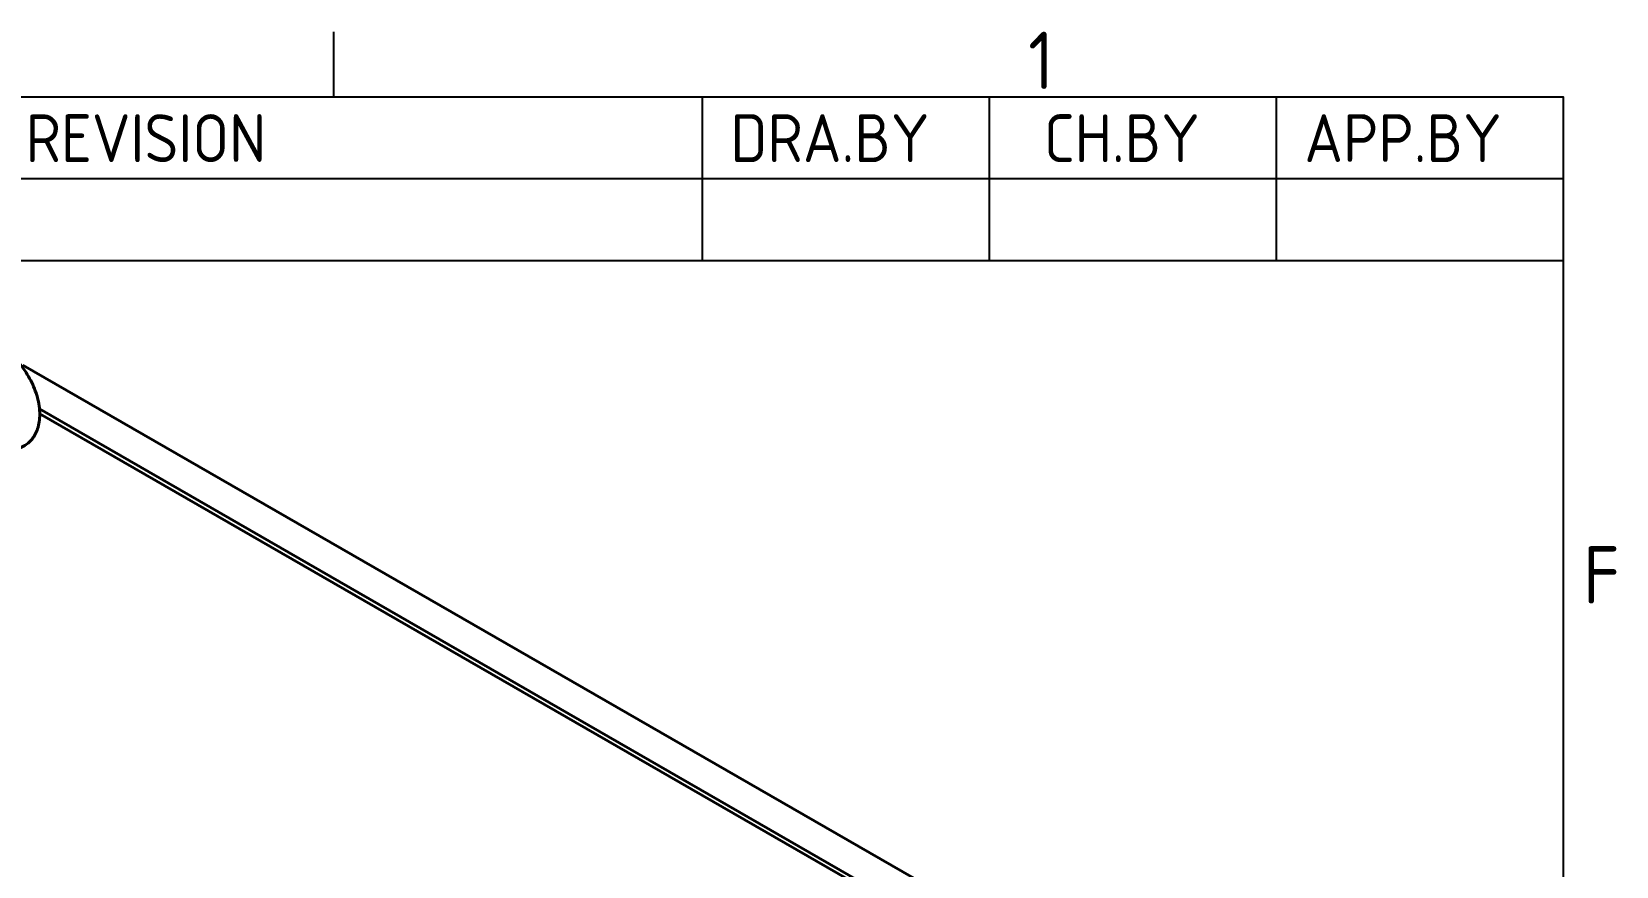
# Model space of a CAD drawing. Header units: inches. Extents: x 6934 to 18973, y 4254 to 7629.
# Drawn here: x 10966 to 11629, y 7227 to 7576 of the extents above; entities that cross this region are included whole.
import ezdxf

# ---------------------------------------------------------------- set-up
doc = ezdxf.new("R2010")
doc.units = ezdxf.units.IN
doc.header["$MEASUREMENT"] = 0
doc.layers.add('POWER SUPPLY CASE OUTLINE$0$가시적인 것(ISO)', color=3, linetype='Continuous', lineweight=40, true_color=0x00ff00)
doc.layers.add('POWER SUPPLY CASE OUTLINE$0$기호(ISO)', color=5, linetype='Continuous', lineweight=25, true_color=0x0000ff)
doc.layers.add('POWER SUPPLY CASE OUTLINE$0$경계(ISO)', color=7, linetype='Continuous', lineweight=25)
doc.styles.add('POWER SUPPLY CASE OUTLINE$0$ISO ProportionalPSTEK', font='isocp.shx')
doc.styles.add('POWER SUPPLY CASE OUTLINE$0$문자 텍스트_PSTEK_POSCO', font='isocp.shx')

# ---------------------------------------------------------------- blocks, each defined once
blk = doc.blocks.new('POWER SUPPLY CASE OUTLINE$0$경계 Default Border')
at = {"layer": 'POWER SUPPLY CASE OUTLINE$0$경계(ISO)'}
blk.add_line((519.75, 410), (519.75, 413.4), dxfattribs=at)
at = {"layer": 'POWER SUPPLY CASE OUTLINE$0$경계(ISO)', "flags": 128}
blk.add_lwpolyline([(10, 10), (10, 410), (584, 410), (584, 10), (10, 10)], dxfattribs=at)
at = {"layer": 'POWER SUPPLY CASE OUTLINE$0$경계(ISO)', "color": 2, "true_color": 0xffff00, "char_height": 3, "attachment_point": 7, "style": 'POWER SUPPLY CASE OUTLINE$0$문자 텍스트_PSTEK_POSCO'}
for s, insert in [('1', (556.042, 410.4)), ('F', (585.045, 383.5))]:
    blk.add_mtext(s, dxfattribs=dict(at, insert=insert))
blk = doc.blocks.new('POWER SUPPLY CASE OUTLINE$0$리비전 내역')
at = {"layer": 'POWER SUPPLY CASE OUTLINE$0$기호(ISO)'}
for p, q in [((432, 410), (584, 410)), ((539, 410), (539, 405.72)), ((554, 410), (554, 405.72)), ((569, 410), (569, 405.72)), ((584, 410), (584, 405.72)), ((432, 405.72), (584, 405.72)), ((539, 405.72), (539, 401.44)), ((554, 405.72), (554, 401.44)), ((569, 405.72), (569, 401.44)), ((584, 405.72), (584, 401.44)), ((432, 401.44), (584, 401.44))]:
    blk.add_line(p, q, dxfattribs=at)
at = {"layer": 'POWER SUPPLY CASE OUTLINE$0$기호(ISO)', "color": 2, "true_color": 0xffff00, "char_height": 2.5, "attachment_point": 7, "style": 'POWER SUPPLY CASE OUTLINE$0$ISO ProportionalPSTEK'}
for s, insert in [('DESCRIPTION OF REVISION', (479.507, 406.583)), ('DRA.BY', (540.476, 406.583)), ('CH.BY', (556.864, 406.583)), ('APP.BY', (570.478, 406.583))]:
    blk.add_mtext(s, dxfattribs=dict(at, insert=insert))

msp = doc.modelspace()

# ---------------------------------------------------------------- linework, layer by layer
at = {"layer": 'POWER SUPPLY CASE OUTLINE$0$가시적인 것(ISO)'}
for p, q in [((10962.211, 7436.663), (11353.254, 7211.476)), ((11341.136, 7204.121), (10969.22, 7418.294)), ((11340.543, 7202.508), (10969.33, 7416.276))]:
    msp.add_line(p, q, dxfattribs=at)
msp.add_open_spline([(10957.566, 7401.373), (10959.297, 7401.462), (10961.038, 7401.917), (10963.95, 7403.485), (10965.151, 7404.5), (10967.152, 7406.974), (10967.915, 7408.452), (10969.06, 7411.905), (10969.334, 7413.923), (10969.33, 7418.332), (10968.974, 7420.742), (10967.674, 7425.554), (10966.727, 7427.953), (10964.361, 7432.509), (10962.948, 7434.666), (10959.758, 7438.577), (10957.98, 7440.329), (10954.147, 7443.254), (10952.087, 7444.424), (10947.891, 7445.878), (10945.75, 7446.213), (10941.923, 7445.828), (10940.246, 7445.299), (10937.443, 7443.627), (10936.292, 7442.562), (10934.376, 7439.992), (10933.66, 7438.462), (10932.619, 7434.898), (10932.406, 7432.822), (10932.549, 7428.337), (10932.974, 7425.91), (10934.4, 7421.1), (10935.402, 7418.718), (10937.7, 7414.517), (10938.933, 7412.668), (10940.3, 7410.971)], degree=3, knots=[5.2097641, 5.2097641, 5.2097641, 5.2097641, 5.4793499, 5.4793499, 5.7151859, 5.7151859, 5.9715904, 5.9715904, 6.2842709, 6.2842709, 6.6374516, 6.6374516, 6.9915601, 6.9915601, 7.3417333, 7.3417333, 7.6936114, 7.6936114, 8.0497365, 8.0497365, 8.3834784, 8.3834784, 8.6464312, 8.6464312, 8.8821808, 8.8821808, 9.1433214, 9.1433214, 9.462301, 9.462301, 9.8168373, 9.8168373, 10.1703707, 10.1703707, 10.473179, 10.473179, 10.473179, 10.473179], dxfattribs=at)

# ---------------------------------------------------------------- block references
at = {"xscale": 8, "yscale": 8, "zscale": 8}
msp.add_blockref('POWER SUPPLY CASE OUTLINE$0$경계 Default Border', (6934.363, 4268.862), dxfattribs=at)
at = {"layer": 'POWER SUPPLY CASE OUTLINE$0$기호(ISO)', "xscale": 8, "yscale": 8, "zscale": 8}
msp.add_blockref('POWER SUPPLY CASE OUTLINE$0$리비전 내역', (6934.363, 4268.862), dxfattribs=at)

doc.saveas('drawing.dxf')
